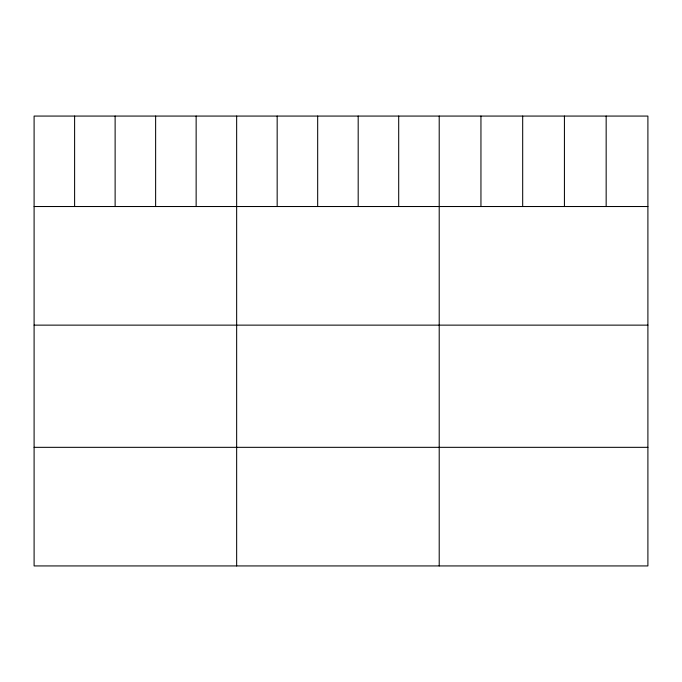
<?xml version="1.0" encoding="UTF-8"?>
<svg xmlns="http://www.w3.org/2000/svg" width="682" height="682" viewBox="0 0 682 682"><rect width="100%" height="100%" fill="white"/><g stroke="black" fill="none" stroke-linecap="round" stroke-linejoin="round"><path stroke-width="1.02" d="M647.9 206.527L647.9 565.932L34.1 565.932L34.1 116.068L647.9 116.068L647.9 206.527L34.1 206.527M34.1 325.135L647.9 325.135M34.1 447.332L647.9 447.332M606.162 116.068L606.162 206.527M564.423 116.068L564.423 206.527M522.685 116.068L522.685 206.527M480.946 116.068L480.946 206.527M439.208 116.068L439.208 565.932M398.697 116.068L398.697 206.527M358.186 116.068L358.186 206.527M317.676 116.068L317.676 206.527M277.165 116.068L277.165 206.527M236.654 116.068L236.654 565.932M196.143 116.068L196.143 206.527M155.632 116.068L155.632 206.527M115.122 116.068L115.122 206.527M74.611 116.068L74.611 206.527"/></g></svg>
